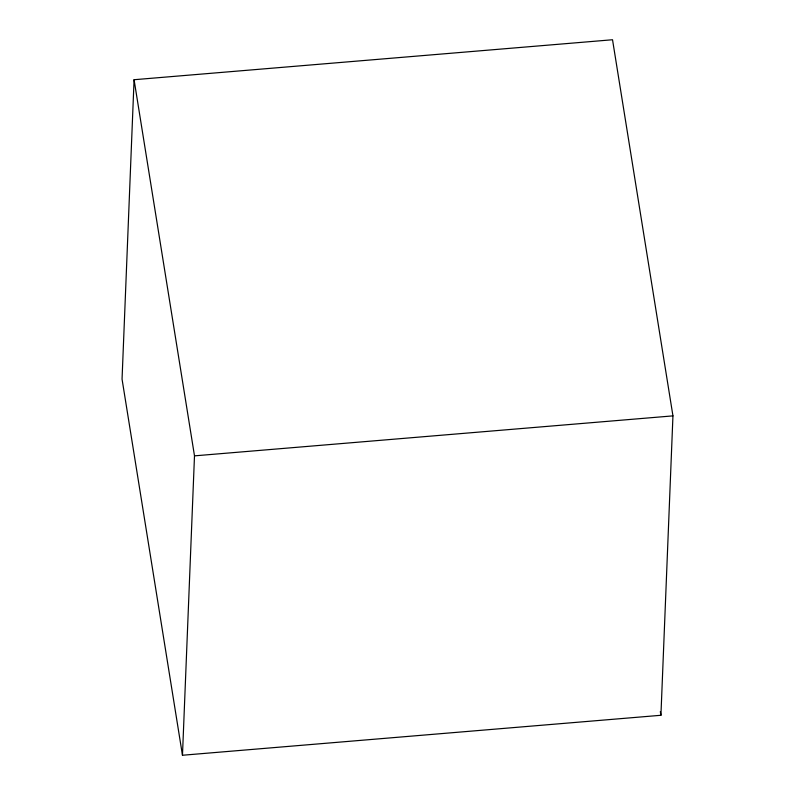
<?xml version="1.0" encoding="UTF-8"?>
<svg xmlns="http://www.w3.org/2000/svg" width="795" height="795" viewBox="0 0 795 795"><rect width="100%" height="100%" fill="white"/><g stroke="black" fill="none" stroke-linecap="round" stroke-linejoin="round"><path stroke-width="1.19" d="M134.077 79.719L122.052 379.126L182.472 755.25L660.923 715.281L672.948 415.874L612.528 39.75L134.077 79.719L194.497 455.853L182.472 755.25M194.497 455.853L672.948 415.874M660.327 711.605L660.923 715.281"/></g></svg>
